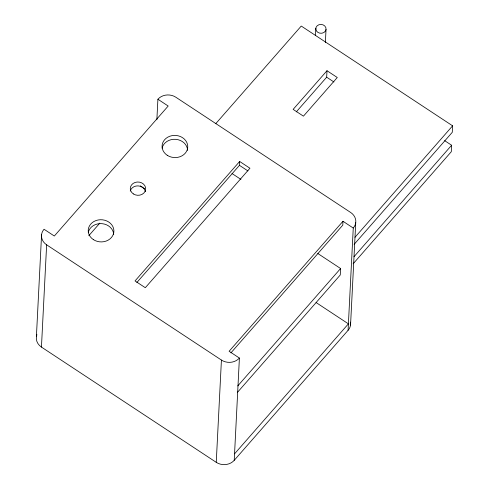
<?xml version="1.0" encoding="UTF-8"?>
<svg xmlns="http://www.w3.org/2000/svg" width="489" height="489" viewBox="0 0 489 489"><rect width="100%" height="100%" fill="white"/><g stroke="black" fill="none" stroke-linecap="round" stroke-linejoin="round"><path stroke-width="0.73" d="M41.577 234.555L36.394 336.823A12.848 11.088 2.9 0 0 41.449 347.086L216.248 462.331A12.848 11.088 2.9 0 0 234.225 460.326L348.082 330.319A12.848 11.088 2.9 0 0 350.509 322.123M41.449 347.086L46.632 244.818A12.848 11.088 2.9 0 1 44.041 229.255L54.328 236.034L168.185 106.027L157.904 99.249L156.865 119.774M216.248 462.331L221.425 360.063L46.632 244.818M136.847 282.514L239.457 165.343L239.659 161.462L249.94 168.24L145.312 287.709L135.031 280.93L239.659 161.462M234.225 460.326L239.402 358.052L229.121 351.273L342.978 221.266L353.26 228.045L348.082 330.319M315.478 35.116L315.827 28.258M326.029 29.444A5.141 4.438 2.9 0 1 317.85 32.366A5.141 4.438 2.9 0 1 318.907 24.75A5.141 4.438 2.9 0 1 326.029 29.444L325.374 42.39A5.141 4.438 2.9 0 0 325.356 41.229M296.303 111.877L326.67 77.201L326.994 70.728L337.276 77.506L303.431 116.162L293.143 109.383L326.994 70.728M317.807 253.504L340.589 268.522L340.258 274.995L237.434 392.398M342.978 221.266L342.783 225.154L230.93 352.869M350.552 325.014L355.729 222.746M444.629 140.636L451.622 145.251L451.292 151.724L353.15 263.785M215.692 123.741L301.255 26.045L452.606 125.832L452.276 132.305L354.134 244.366M88.809 235.692L99.811 223.131M354.965 237.318L452.606 125.832M237.764 385.925L340.589 268.522M353.981 256.737L451.622 145.251M234.549 453.853L348.406 323.846L316.077 302.526M326.67 77.201L333.926 81.987M239.457 165.343L247.929 170.93M232.006 173.522L240.93 179.402M140.3 185.875L144.658 188.754M353.26 228.045A12.848 11.088 2.9 0 0 350.674 212.483L175.875 97.244A12.848 11.088 2.9 0 0 157.904 99.249M130.251 191.083A7.708 6.657 2.9 0 1 138.032 185.887A7.708 6.657 2.9 0 1 145.416 191.688M239.402 358.052A12.848 11.088 2.9 0 1 221.425 360.063M162.091 148.185A12.848 11.088 2.9 0 1 175.82 139.334A12.848 11.088 2.9 0 1 187.562 150.404M88.24 232.513A12.848 11.088 2.9 0 1 101.969 223.662A12.848 11.088 2.9 0 1 113.705 234.732M36.522 336.114A12.848 11.088 2.9 0 1 36.938 334.702M133.375 193.925A7.708 6.657 2.9 0 0 145.636 189.543A7.708 6.657 2.9 0 0 134.952 182.501A7.708 6.657 2.9 0 0 133.375 193.925M93.368 239.604A12.848 11.088 2.9 0 0 113.815 232.299A12.848 11.088 2.9 0 0 96.003 220.557A12.848 11.088 2.9 0 0 93.368 239.604M167.22 155.276A12.848 11.088 2.9 0 0 187.666 147.971A12.848 11.088 2.9 0 0 169.86 136.229A12.848 11.088 2.9 0 0 167.22 155.276"/></g></svg>
